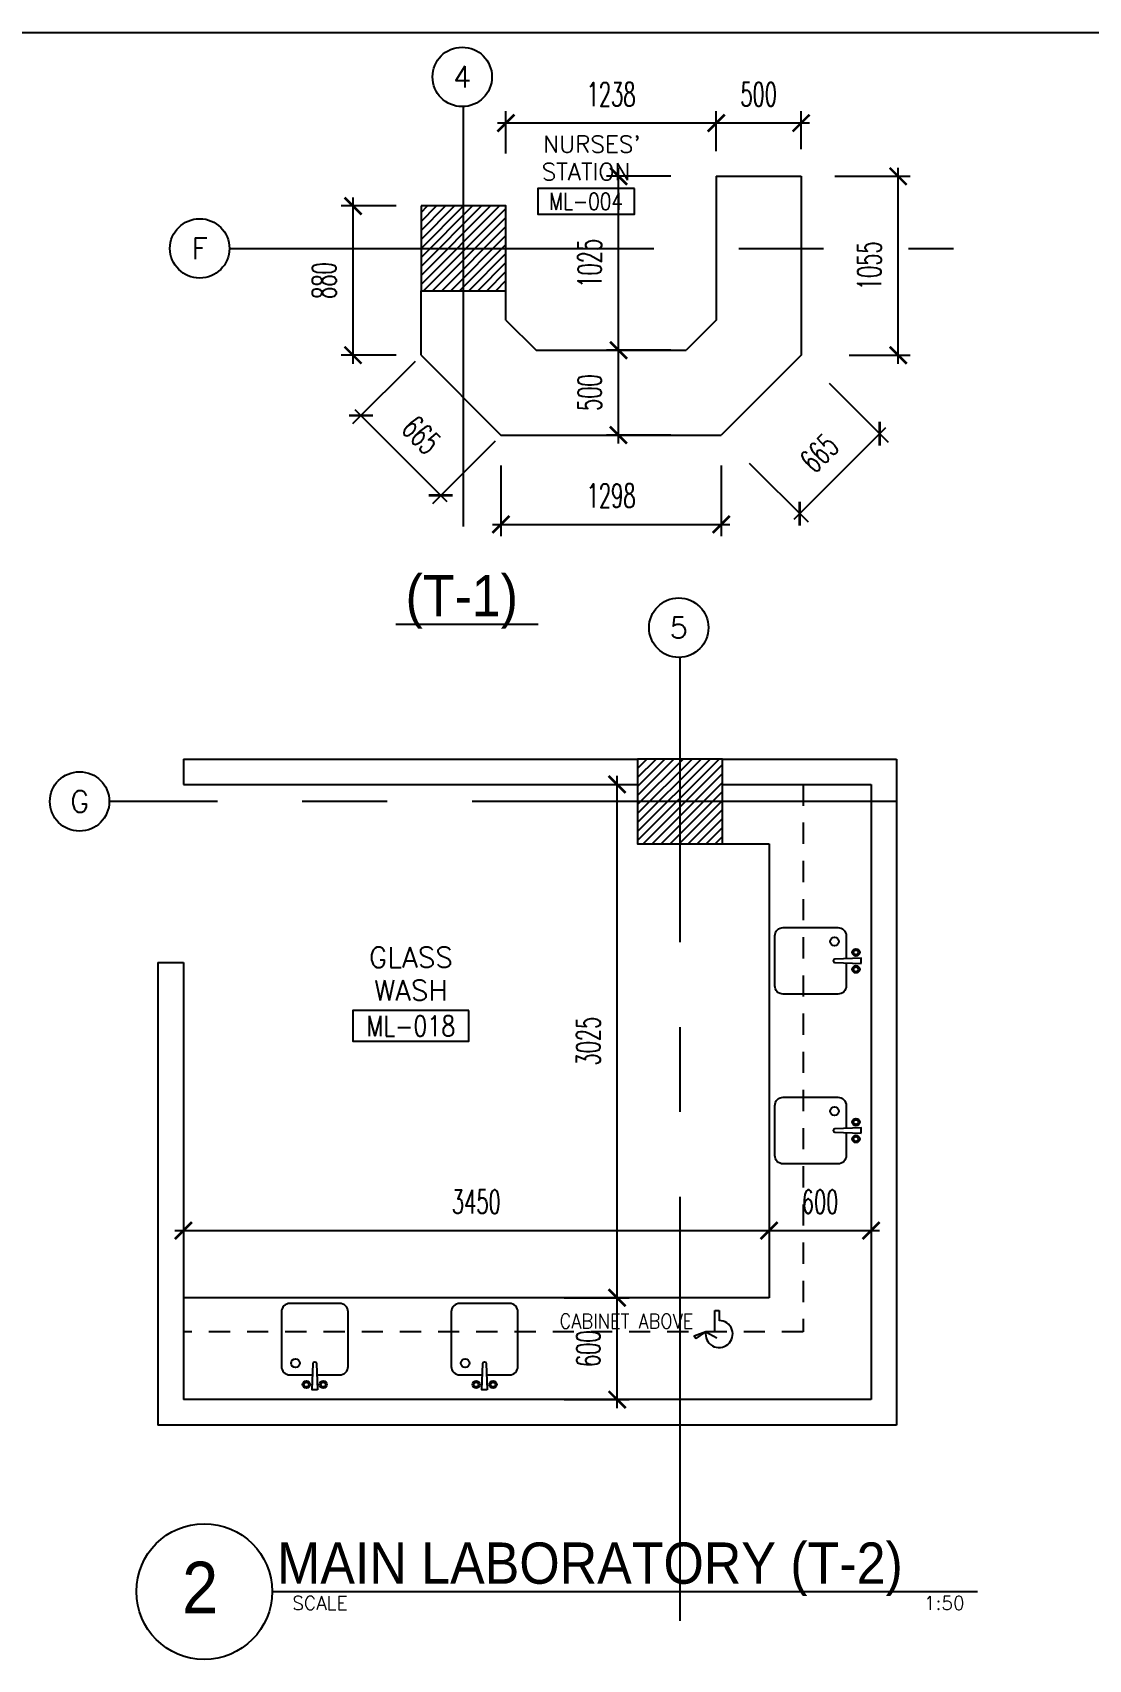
# Model space of a CAD drawing. Extents: x 417759.1 to 417809, y 43468.8 to 43507.6.
# Drawn here: x 417774.58 to 417780.79, y 43498.05 to 43507.63 of the extents above; entities that cross this region are included whole.
import ezdxf
from ezdxf.enums import TextEntityAlignment as Align

# ---------------------------------------------------------------- set-up
doc = ezdxf.new("R2010")
doc.units = 0
doc.header["$MEASUREMENT"] = 0
doc.header["$PDMODE"] = 3
doc.header["$PDSIZE"] = 0.1
doc.linetypes.add('CENTERX2', pattern=[4, 2.5, -0.5, 0.5, -0.5])
doc.linetypes.add('HIDDEN2', pattern=[0.1875, 0.125, -0.0625])
doc.layers.get('0').update_dxf_attribs({"linetype": 'CONTINUOUS'})
doc.layers.get('DEFPOINTS').update_dxf_attribs({"linetype": 'CONTINUOUS'})
for name, color, linetype in [('AX', 6, 'CONTINUOUS'), ('AX-CR', 2, 'CONTINUOUS'), ('AX-DIM', 4, 'CONTINUOUS'), ('AX-TXT', 4, 'CONTINUOUS'), ('AXES', 11, 'CENTERX2'), ('COL', 2, 'CONTINUOUS'), ('COUNTER', 2, 'CONTINUOUS'), ('Doted', 3, 'HIDDEN2'), ('HAT', 8, 'CONTINUOUS'), ('ME-FIX', 3, 'CONTINUOUS'), ('RM-BOX', 2, 'CONTINUOUS'), ('RM-NAME', 2, 'CONTINUOUS'), ('RM-NO', 2, 'CONTINUOUS'), ('TXT', 2, 'CONTINUOUS'), ('TXT1', 2, 'CONTINUOUS'), ('WALL', 6, 'CONTINUOUS')]:
    doc.layers.add(name, color=color, linetype=linetype)
doc.styles.add('ROMANS', font='ROMANS.shx', dxfattribs={"width": 0.6})
doc.styles.add('TTXT', font='swisse.ttf', dxfattribs={"width": 0.6})
doc.dimstyles.new('STANDARD in', dxfattribs={"dimtxt": 0.14, "dimasz": 0.1, "dimexe": 0.07, "dimexo": 0.05, "dimgap": 0.1, "dimtad": 1, "dimdec": 0, "dimlfac": 1000, "dimzin": 0, "dimdsep": 46, "dimtxsty": 'ROMANS', "dimblk": 'ARCHTICK', "dimcen": 0.05, "dimdle": 0.05, "dimclrd": 4, "dimclre": 4, "dimclrt": 2, "dimadec": 0, "dimazin": 0, "dimtfac": 1, "dimtdec": 0, "dimtmove": 2, "dimatfit": 3, "dimfxl": 0, "dimtolj": 1, "dimtzin": 0, "dimarcsym": 0})

# ---------------------------------------------------------------- blocks, each defined once
blk = doc.blocks.new('RM1')
at = {"layer": 'RM-BOX'}
blk.add_lwpolyline([(570, -200), (-570, -200), (-570, -500), (570, -500)], close=True, dxfattribs=at)
at = {"layer": 'RM-NAME', "style": 'ROMANS'}
for tag, p in [('ROOMNAME1', (0, 324)), ('ROOMNAME2', (0, 0))]:
    blk.add_attdef(tag, text='', height=200, dxfattribs=at).set_placement(p, align=Align.MIDDLE)
at = {"layer": 'RM-NO', "style": 'ROMANS', "width": 0.8}
blk.add_attdef('ROOMNO', text='', height=200, dxfattribs=at).set_placement((0, -350), align=Align.MIDDLE)
blk = doc.blocks.new('*X7')
at = {"color": 0}
for p, q in [((38539.2, 32281.3), (39018.9, 32761)), ((38539.2, 32334.4), (38965.9, 32761)), ((38539.2, 32387.4), (38912.8, 32761)), ((38539.2, 32440.4), (38859.8, 32761)), ((38539.2, 32493.5), (38806.8, 32761)), ((38539.2, 32546.5), (38753.7, 32761)), ((38539.2, 32599.5), (38700.7, 32761)), ((38539.2, 32652.6), (38647.7, 32761)), ((38539.2, 32705.6), (38594.6, 32761)), ((38539.2, 32758.6), (38541.6, 32761)), ((38571.9, 32261), (39039.2, 32728.3)), ((38625, 32261), (39039.2, 32675.3)), ((38678, 32261), (39039.2, 32622.2)), ((38731, 32261), (39039.2, 32569.2)), ((38784.1, 32261), (39039.2, 32516.2)), ((38837.1, 32261), (39039.2, 32463.1)), ((38890.1, 32261), (39039.2, 32410.1)), ((38943.2, 32261), (39039.2, 32357.1)), ((38996.2, 32261), (39039.2, 32304))]:
    blk.add_line(p, q, dxfattribs=at)
blk = doc.blocks.new('COL50')
at = {"layer": 'COL'}
blk.add_lwpolyline([(-250, 250), (-250, -250), (250, -250), (250, 250)], close=True, dxfattribs=at)
blk = doc.blocks.new('_ARCHTICK')
at = {"color": 0, "linetype": 'ByBlock', "const_width": 0.15}
blk.add_lwpolyline([(-0.5, -0.5), (0.5, 0.5)], dxfattribs=at)
blk = doc.blocks.new('*D47')
at = {"layer": 'AX-DIM', "color": 4, "lineweight": -2}
for p, q in [((417775.4643, 43500.8854), (417775.4643, 43500.5044)), ((417778.9143, 43500.8854), (417778.9143, 43500.5044)), ((417775.4143, 43500.5744), (417778.9643, 43500.5744))]:
    blk.add_line(p, q, dxfattribs=at)
at = {"layer": 'DEFPOINTS', "color": 0}
for p in [(417775.4643, 43500.9354), (417778.9143, 43500.9354), (417778.9143, 43500.5744)]:
    blk.add_point(p, dxfattribs=at)
at = {"layer": 'AX-DIM', "color": 4, "lineweight": -2, "xscale": 0.1, "yscale": 0.1, "zscale": 0.1, "rotation": 180}
blk.add_blockref('_ARCHTICK', (417775.4643, 43500.5744), dxfattribs=at)
at = {"layer": 'AX-DIM', "color": 4, "lineweight": -2, "xscale": 0.1, "yscale": 0.1, "zscale": 0.1}
blk.add_blockref('_ARCHTICK', (417778.9143, 43500.5744), dxfattribs=at)
at = {"layer": 'AX-DIM', "color": 2, "insert": (417777.1893, 43500.7444), "char_height": 0.14, "attachment_point": 5, "style": 'ROMANS'}
blk.add_mtext('\\A1;3450', dxfattribs=at)
blk = doc.blocks.new('*D48')
at = {"layer": 'AX-DIM', "color": 4, "lineweight": -2}
for p, q in [((417778.9143, 43500.8854), (417778.9143, 43500.5044)), ((417779.5143, 43500.8854), (417779.5143, 43500.5044)), ((417778.8643, 43500.5744), (417779.5643, 43500.5744))]:
    blk.add_line(p, q, dxfattribs=at)
at = {"layer": 'DEFPOINTS', "color": 0}
for p in [(417778.9143, 43500.9354), (417779.5143, 43500.9354), (417779.5143, 43500.5744)]:
    blk.add_point(p, dxfattribs=at)
at = {"layer": 'AX-DIM', "color": 4, "lineweight": -2, "xscale": 0.1, "yscale": 0.1, "zscale": 0.1, "rotation": 180}
blk.add_blockref('_ARCHTICK', (417778.9143, 43500.5744), dxfattribs=at)
at = {"layer": 'AX-DIM', "color": 4, "lineweight": -2, "xscale": 0.1, "yscale": 0.1, "zscale": 0.1}
blk.add_blockref('_ARCHTICK', (417779.5143, 43500.5744), dxfattribs=at)
at = {"layer": 'AX-DIM', "color": 2, "insert": (417779.2143, 43500.7444), "char_height": 0.14, "attachment_point": 5, "style": 'ROMANS'}
blk.add_mtext('\\A1;600', dxfattribs=at)
blk = doc.blocks.new('*D49')
at = {"layer": 'AX-DIM', "color": 4, "lineweight": -2}
for p, q in [((417778.0188, 43499.5285), (417778.0188, 43500.2285)), ((417777.7077, 43500.1785), (417778.0888, 43500.1785)), ((417777.7077, 43499.5785), (417778.0888, 43499.5785))]:
    blk.add_line(p, q, dxfattribs=at)
at = {"layer": 'DEFPOINTS', "color": 0}
for p in [(417777.6577, 43500.1785), (417778.0188, 43500.1785), (417777.6577, 43499.5785)]:
    blk.add_point(p, dxfattribs=at)
at = {"layer": 'AX-DIM', "color": 4, "lineweight": -2, "xscale": 0.1, "yscale": 0.1, "zscale": 0.1}
for p, rotation in [((417778.0188, 43500.1785), 90), ((417778.0188, 43499.5785), 270)]:
    blk.add_blockref('_ARCHTICK', p, dxfattribs=dict(at, rotation=rotation))
at = {"layer": 'AX-DIM', "color": 2, "insert": (417777.8488, 43499.8785), "char_height": 0.14, "attachment_point": 5, "rotation": 90, "style": 'ROMANS'}
blk.add_mtext('\\A1;600', dxfattribs=at)
blk = doc.blocks.new('*D50')
at = {"layer": 'AX-DIM', "color": 4, "lineweight": -2}
for p, q in [((417777.7077, 43503.2035), (417778.0888, 43503.2035)), ((417778.0188, 43500.1285), (417778.0188, 43503.2535)), ((417777.7077, 43500.1785), (417778.0888, 43500.1785))]:
    blk.add_line(p, q, dxfattribs=at)
at = {"layer": 'DEFPOINTS', "color": 0}
for p in [(417777.6577, 43503.2035), (417778.0188, 43503.2035), (417777.6577, 43500.1785)]:
    blk.add_point(p, dxfattribs=at)
at = {"layer": 'AX-DIM', "color": 4, "lineweight": -2, "xscale": 0.1, "yscale": 0.1, "zscale": 0.1}
for p, rotation in [((417778.0188, 43503.2035), 90), ((417778.0188, 43500.1785), 270)]:
    blk.add_blockref('_ARCHTICK', p, dxfattribs=dict(at, rotation=rotation))
at = {"layer": 'AX-DIM', "color": 2, "insert": (417777.8488, 43501.691), "char_height": 0.14, "attachment_point": 5, "rotation": 90, "style": 'ROMANS'}
blk.add_mtext('\\A1;3025', dxfattribs=at)
blk = doc.blocks.new('*X8')
at = {"color": 0}
for p, q in [((31339.2, 47938.6), (31801.7, 48401)), ((31339.2, 47991.6), (31748.6, 48401)), ((31339.2, 48044.6), (31695.6, 48401)), ((31339.2, 48097.7), (31642.6, 48401)), ((31339.2, 48150.7), (31589.5, 48401)), ((31339.2, 48203.7), (31536.5, 48401)), ((31339.2, 48256.8), (31483.5, 48401)), ((31339.2, 48309.8), (31430.4, 48401)), ((31339.2, 48362.8), (31377.4, 48401)), ((31354.7, 47901), (31839.2, 48385.5)), ((31407.7, 47901), (31839.2, 48332.5)), ((31460.8, 47901), (31839.2, 48279.5)), ((31513.8, 47901), (31839.2, 48226.4)), ((31566.8, 47901), (31839.2, 48173.4)), ((31619.9, 47901), (31839.2, 48120.4)), ((31672.9, 47901), (31839.2, 48067.3)), ((31725.9, 47901), (31839.2, 48014.3)), ((31779, 47901), (31839.2, 47961.3)), ((31832, 47901), (31839.2, 47908.2))]:
    blk.add_line(p, q, dxfattribs=at)
blk = doc.blocks.new('*D61')
at = {"layer": 'AX-DIM', "color": 4, "lineweight": -2}
for p, q in [((417777.3639, 43506.9226), (417777.3639, 43507.1711)), ((417778.6024, 43506.95), (417778.6024, 43507.1711)), ((417778.6524, 43507.1011), (417777.3139, 43507.1011))]:
    blk.add_line(p, q, dxfattribs=at)
at = {"layer": 'DEFPOINTS', "color": 0}
for p in [(417777.3639, 43507.1011), (417777.3639, 43506.8726), (417778.6024, 43506.9)]:
    blk.add_point(p, dxfattribs=at)
at = {"layer": 'AX-DIM', "color": 4, "lineweight": -2, "xscale": 0.1, "yscale": 0.1, "zscale": 0.1, "rotation": 180}
blk.add_blockref('_ARCHTICK', (417777.3639, 43507.1011), dxfattribs=at)
at = {"layer": 'AX-DIM', "color": 4, "lineweight": -2, "xscale": 0.1, "yscale": 0.1, "zscale": 0.1}
blk.add_blockref('_ARCHTICK', (417778.6024, 43507.1011), dxfattribs=at)
at = {"layer": 'AX-DIM', "color": 2, "insert": (417777.9831, 43507.2711), "char_height": 0.14, "attachment_point": 5, "style": 'ROMANS'}
blk.add_mtext('\\A1;1238', dxfattribs=at)
blk = doc.blocks.new('*D62')
at = {"layer": 'AX-DIM', "color": 4, "lineweight": -2}
for p, q in [((417778.6024, 43506.9364), (417778.6024, 43507.1711)), ((417779.1024, 43506.9475), (417779.1024, 43507.1711)), ((417779.1524, 43507.1011), (417778.5524, 43507.1011))]:
    blk.add_line(p, q, dxfattribs=at)
at = {"layer": 'DEFPOINTS', "color": 0}
for p in [(417778.6024, 43507.1011), (417778.6024, 43506.8864), (417779.1024, 43506.8975)]:
    blk.add_point(p, dxfattribs=at)
at = {"layer": 'AX-DIM', "color": 4, "lineweight": -2, "xscale": 0.1, "yscale": 0.1, "zscale": 0.1, "rotation": 180}
blk.add_blockref('_ARCHTICK', (417778.6024, 43507.1011), dxfattribs=at)
at = {"layer": 'AX-DIM', "color": 4, "lineweight": -2, "xscale": 0.1, "yscale": 0.1, "zscale": 0.1}
blk.add_blockref('_ARCHTICK', (417779.1024, 43507.1011), dxfattribs=at)
at = {"layer": 'AX-DIM', "color": 2, "insert": (417778.8524, 43507.2711), "char_height": 0.14, "attachment_point": 5, "style": 'ROMANS'}
blk.add_mtext('\\A1;500', dxfattribs=at)
blk = doc.blocks.new('*D63')
at = {"layer": 'AX-DIM', "color": 4, "lineweight": -2}
for p, q in [((417779.674, 43505.6831), (417779.674, 43506.8377)), ((417779.3003, 43506.7877), (417779.744, 43506.7877)), ((417779.3858, 43505.7331), (417779.744, 43505.7331))]:
    blk.add_line(p, q, dxfattribs=at)
at = {"layer": 'DEFPOINTS', "color": 0}
for p in [(417779.2503, 43506.7877), (417779.674, 43506.7877), (417779.3358, 43505.7331)]:
    blk.add_point(p, dxfattribs=at)
at = {"layer": 'AX-DIM', "color": 4, "lineweight": -2, "xscale": 0.1, "yscale": 0.1, "zscale": 0.1}
for p, rotation in [((417779.674, 43506.7877), 90), ((417779.674, 43505.7331), 270)]:
    blk.add_blockref('_ARCHTICK', p, dxfattribs=dict(at, rotation=rotation))
at = {"layer": 'AX-DIM', "color": 2, "insert": (417779.504, 43506.2604), "char_height": 0.14, "attachment_point": 5, "rotation": 90, "style": 'ROMANS'}
blk.add_mtext('\\A1;1055', dxfattribs=at)
blk = doc.blocks.new('*D64')
at = {"layer": 'AX-DIM', "color": 4, "lineweight": -2}
for p, q in [((417779.267, 43505.5684), (417779.6145, 43505.2209)), ((417779.6003, 43505.3058), (417779.0592, 43504.7647)), ((417778.7966, 43505.098), (417779.1441, 43504.7505))]:
    blk.add_line(p, q, dxfattribs=at)
at = {"layer": 'DEFPOINTS', "color": 0}
for p in [(417779.2316, 43505.6038), (417778.7612, 43505.1334), (417779.0946, 43504.8)]:
    blk.add_point(p, dxfattribs=at)
at = {"layer": 'AX-DIM', "color": 4, "lineweight": -2, "xscale": 0.1, "yscale": 0.1, "zscale": 0.1}
for p, rotation in [((417779.565, 43505.2704), 44.99999999822757), ((417779.0946, 43504.8), 224.9999999982275)]:
    blk.add_blockref('_ARCHTICK', p, dxfattribs=dict(at, rotation=rotation))
at = {"layer": 'AX-DIM', "color": 2, "insert": (417779.2096, 43505.1555), "char_height": 0.14, "attachment_point": 5, "rotation": 45, "style": 'ROMANS'}
blk.add_mtext('\\A1;665', dxfattribs=at)
blk = doc.blocks.new('*D65')
at = {"layer": 'AX-DIM', "color": 4, "lineweight": -2}
for p, q in [((417777.3343, 43505.0838), (417777.3343, 43504.6659)), ((417778.632, 43505.0838), (417778.632, 43504.6659)), ((417777.2843, 43504.7359), (417778.682, 43504.7359))]:
    blk.add_line(p, q, dxfattribs=at)
at = {"layer": 'DEFPOINTS', "color": 0}
for p in [(417777.3343, 43505.1338), (417778.632, 43505.1338), (417778.632, 43504.7359)]:
    blk.add_point(p, dxfattribs=at)
at = {"layer": 'AX-DIM', "color": 4, "lineweight": -2, "xscale": 0.1, "yscale": 0.1, "zscale": 0.1, "rotation": 180}
blk.add_blockref('_ARCHTICK', (417777.3343, 43504.7359), dxfattribs=at)
at = {"layer": 'AX-DIM', "color": 4, "lineweight": -2, "xscale": 0.1, "yscale": 0.1, "zscale": 0.1}
blk.add_blockref('_ARCHTICK', (417778.632, 43504.7359), dxfattribs=at)
at = {"layer": 'AX-DIM', "color": 2, "insert": (417777.9831, 43504.9059), "char_height": 0.14, "attachment_point": 5, "style": 'ROMANS'}
blk.add_mtext('\\A1;1298', dxfattribs=at)
blk = doc.blocks.new('*D66')
at = {"layer": 'AX-DIM', "color": 4, "lineweight": -2}
for p, q in [((417776.8293, 43505.6969), (417776.4606, 43505.3281)), ((417776.4747, 43505.413), (417777.0158, 43504.8719)), ((417777.2997, 43505.2265), (417776.931, 43504.8578))]:
    blk.add_line(p, q, dxfattribs=at)
at = {"layer": 'DEFPOINTS', "color": 0}
for p in [(417776.8647, 43505.7323), (417777.3351, 43505.2619), (417776.9804, 43504.9072)]:
    blk.add_point(p, dxfattribs=at)
at = {"layer": 'AX-DIM', "color": 4, "lineweight": -2, "xscale": 0.1, "yscale": 0.1, "zscale": 0.1}
for p, rotation in [((417776.5101, 43505.3776), 135.0000000017725), ((417776.9804, 43504.9072), 315.0000000017724)]:
    blk.add_blockref('_ARCHTICK', p, dxfattribs=dict(at, rotation=rotation))
at = {"layer": 'AX-DIM', "color": 2, "insert": (417776.8655, 43505.2627), "char_height": 0.14, "attachment_point": 5, "rotation": 315, "style": 'ROMANS'}
blk.add_mtext('\\A1;665', dxfattribs=at)
blk = doc.blocks.new('*D67')
at = {"layer": 'AX-DIM', "color": 4, "lineweight": -2}
for p, q in [((417776.4635, 43505.6831), (417776.4635, 43506.6627)), ((417776.7173, 43506.6127), (417776.3935, 43506.6127)), ((417776.7173, 43505.7331), (417776.3935, 43505.7331))]:
    blk.add_line(p, q, dxfattribs=at)
at = {"layer": 'DEFPOINTS', "color": 0}
for p in [(417776.4635, 43506.6127), (417776.7673, 43506.6127), (417776.7673, 43505.7331)]:
    blk.add_point(p, dxfattribs=at)
at = {"layer": 'AX-DIM', "color": 4, "lineweight": -2, "xscale": 0.1, "yscale": 0.1, "zscale": 0.1}
for p, rotation in [((417776.4635, 43506.6127), 90), ((417776.4635, 43505.7331), 270)]:
    blk.add_blockref('_ARCHTICK', p, dxfattribs=dict(at, rotation=rotation))
at = {"layer": 'AX-DIM', "color": 2, "insert": (417776.2935, 43506.1729), "char_height": 0.14, "attachment_point": 5, "rotation": 90, "style": 'ROMANS'}
blk.add_mtext('\\A1;880', dxfattribs=at)
blk = doc.blocks.new('*D68')
at = {"layer": 'AX-DIM', "color": 4, "lineweight": -2}
for p, q in [((417778.3352, 43505.7627), (417777.957, 43505.7627)), ((417778.027, 43505.2127), (417778.027, 43505.8127)), ((417778.3352, 43505.2627), (417777.957, 43505.2627))]:
    blk.add_line(p, q, dxfattribs=at)
at = {"layer": 'DEFPOINTS', "color": 0}
for p in [(417778.027, 43505.7627), (417778.3852, 43505.7627), (417778.3852, 43505.2627)]:
    blk.add_point(p, dxfattribs=at)
at = {"layer": 'AX-DIM', "color": 4, "lineweight": -2, "xscale": 0.1, "yscale": 0.1, "zscale": 0.1}
for p, rotation in [((417778.027, 43505.7627), 90), ((417778.027, 43505.2627), 270)]:
    blk.add_blockref('_ARCHTICK', p, dxfattribs=dict(at, rotation=rotation))
at = {"layer": 'AX-DIM', "color": 2, "insert": (417777.857, 43505.5127), "char_height": 0.14, "attachment_point": 5, "rotation": 90, "style": 'ROMANS'}
blk.add_mtext('\\A1;500', dxfattribs=at)
blk = doc.blocks.new('*D69')
at = {"layer": 'AX-DIM', "color": 4, "lineweight": -2}
for p, q in [((417778.027, 43505.7127), (417778.027, 43506.8377)), ((417778.3352, 43506.7877), (417777.957, 43506.7877)), ((417778.3352, 43505.7627), (417777.957, 43505.7627))]:
    blk.add_line(p, q, dxfattribs=at)
at = {"layer": 'DEFPOINTS', "color": 0}
for p in [(417778.027, 43506.7877), (417778.3852, 43506.7877), (417778.3852, 43505.7627)]:
    blk.add_point(p, dxfattribs=at)
at = {"layer": 'AX-DIM', "color": 4, "lineweight": -2, "xscale": 0.1, "yscale": 0.1, "zscale": 0.1}
for p, rotation in [((417778.027, 43506.7877), 90), ((417778.027, 43505.7627), 270)]:
    blk.add_blockref('_ARCHTICK', p, dxfattribs=dict(at, rotation=rotation))
at = {"layer": 'AX-DIM', "color": 2, "insert": (417777.857, 43506.2752), "char_height": 0.14, "attachment_point": 5, "rotation": 90, "style": 'ROMANS'}
blk.add_mtext('\\A1;1025', dxfattribs=at)
blk = doc.blocks.new('AXU')
at = {"layer": 'AX-CR'}
blk.add_circle((0, 350), 350, dxfattribs=at)
at = {"layer": 'AX-TXT', "style": 'ROMANS'}
blk.add_attdef('AX', text='', height=250, dxfattribs=at).set_placement((0, 350), align=Align.MIDDLE)

msp = doc.modelspace()

# ---------------------------------------------------------------- linework, layer by layer
at = {"layer": 'AX-DIM'}
msp.add_line((417759.0538, 43507.6348), (417809.0021, 43507.6348), dxfattribs=at)
at = {"layer": 'AXES'}
for p, q in [((417777.1139, 43504.7238), (417777.1139, 43507.1982)), ((417775.7352, 43506.3627), (417780.0003, 43506.3627)), ((417778.3893, 43498.2737), (417778.3893, 43503.9528)), ((417779.6643, 43503.1035), (417775.0277, 43503.1035))]:
    msp.add_line(p, q, dxfattribs=at)
at = {"layer": 'COUNTER'}
for p, q in [((417778.6024, 43506.7877), (417779.1024, 43506.7877)), ((417778.6024, 43506.7877), (417778.6024, 43505.9402)), ((417779.1024, 43506.7877), (417779.1024, 43505.7331)), ((417776.8639, 43505.7331), (417776.8639, 43506.1127)), ((417777.3639, 43505.9402), (417777.3639, 43506.1127)), ((417777.3639, 43505.9402), (417777.5414, 43505.7627)), ((417778.6024, 43505.9402), (417778.4248, 43505.7627)), ((417777.5414, 43505.7627), (417778.4248, 43505.7627)), ((417776.8639, 43505.7331), (417777.3343, 43505.2627)), ((417779.1024, 43505.7331), (417778.632, 43505.2627)), ((417777.3343, 43505.2627), (417778.632, 43505.2627)), ((417778.6393, 43502.8535), (417778.9143, 43502.8535)), ((417778.9143, 43502.8535), (417778.9143, 43500.1785)), ((417778.9143, 43500.1785), (417775.4643, 43500.1785))]:
    msp.add_line(p, q, dxfattribs=at)
at = {"layer": 'Doted'}
for p, q in [((417779.1143, 43503.2035), (417779.1143, 43499.9785)), ((417779.1143, 43499.9785), (417775.4643, 43499.9785))]:
    msp.add_line(p, q, dxfattribs=at)
at = {"layer": 'Doted', "linetype": 'ByBlock'}
for p, q in [((417778.5935, 43499.9785), (417778.5935, 43500.1032)), ((417778.5935, 43500.1032), (417778.6199, 43500.1032)), ((417778.6199, 43500.1032), (417778.6199, 43500.0435))]:
    msp.add_line(p, q, dxfattribs=at)
msp.add_arc((417778.6199, 43499.9647), 0.0798, 170.0107, 90, dxfattribs=at)
at = {"layer": 'ME-FIX'}
for points in [[(417779.3686, 43502.1515), (417779.3686, 43502.0176, -0.414214), (417779.3188, 43501.9678), (417778.9977, 43501.9678, -0.414214), (417778.9478, 43502.0176), (417778.9478, 43502.3106, -0.414214), (417778.9977, 43502.3604), (417779.3188, 43502.3604, -0.414214), (417779.3686, 43502.3106), (417779.3686, 43502.1767)], [(417779.3686, 43501.1515), (417779.3686, 43501.0176, -0.414214), (417779.3188, 43500.9678), (417778.9977, 43500.9678, -0.414214), (417778.9478, 43501.0176), (417778.9478, 43501.3106, -0.414214), (417778.9977, 43501.3604), (417779.3188, 43501.3604, -0.414214), (417779.3686, 43501.3106), (417779.3686, 43501.1767)], [(417776.2507, 43499.7242), (417776.3846, 43499.7242, 0.414214), (417776.4344, 43499.774), (417776.4344, 43500.0951, 0.414214), (417776.3846, 43500.145), (417776.0916, 43500.145, 0.414214), (417776.0418, 43500.0951), (417776.0418, 43499.774, 0.414214), (417776.0916, 43499.7242), (417776.2255, 43499.7242)], [(417777.2507, 43499.7242), (417777.3846, 43499.7242, 0.414214), (417777.4344, 43499.774), (417777.4344, 43500.0951, 0.414214), (417777.3846, 43500.145), (417777.0916, 43500.145, 0.414214), (417777.0418, 43500.0951), (417777.0418, 43499.774, 0.414214), (417777.0916, 43499.7242), (417777.2255, 43499.7242)]]:
    msp.add_lwpolyline(points, format="xyb", dxfattribs=at)
for points in [[(417779.4568, 43502.1481), (417779.4568, 43502.1801), (417779.3016, 43502.1741, 1), (417779.3016, 43502.1541)], [(417779.4568, 43501.1481), (417779.4568, 43501.1801), (417779.3016, 43501.1741, 1), (417779.3016, 43501.1541)], [(417776.2541, 43499.636), (417776.2221, 43499.636), (417776.2281, 43499.7912, -1), (417776.2481, 43499.7912)], [(417777.2541, 43499.636), (417777.2221, 43499.636), (417777.2281, 43499.7912, -1), (417777.2481, 43499.7912)]]:
    msp.add_lwpolyline(points, format="xyb", close=True, dxfattribs=at)
for centre, radius in [((417779.2992, 43502.2786), 0.0255), ((417779.4257, 43502.2139), 0.0217), ((417779.4257, 43502.2139), 0.014), ((417779.4257, 43502.1143), 0.0217), ((417779.4257, 43502.1143), 0.014), ((417779.2992, 43501.2786), 0.0255), ((417779.4257, 43501.2139), 0.0217), ((417779.4257, 43501.2139), 0.014), ((417779.4257, 43501.1143), 0.0217), ((417779.4257, 43501.1143), 0.014), ((417776.1236, 43499.7936), 0.0255), ((417777.1236, 43499.7936), 0.0255), ((417776.1883, 43499.6671), 0.0217), ((417776.1883, 43499.6671), 0.014), ((417776.2879, 43499.6671), 0.0217), ((417776.2879, 43499.6671), 0.014), ((417777.1883, 43499.6671), 0.0217), ((417777.1883, 43499.6671), 0.014), ((417777.2879, 43499.6671), 0.0217), ((417777.2879, 43499.6671), 0.014)]:
    msp.add_circle(centre, radius, dxfattribs=at)
at = {"layer": 'TXT', "color": 6}
for p, q in [((417776.7152, 43504.1487), (417777.553, 43504.1487)), ((417775.9871, 43498.447), (417780.1405, 43498.447))]:
    msp.add_line(p, q, dxfattribs=at)
msp.add_circle((417775.5871, 43498.447), 0.4, dxfattribs=at)
at = {"layer": 'WALL', "color": 6}
for p, q in [((417775.4643, 43503.3535), (417778.1393, 43503.3535)), ((417775.4643, 43503.3535), (417775.4643, 43503.2035)), ((417778.6393, 43503.3535), (417779.6643, 43503.3535)), ((417779.6643, 43503.3535), (417779.6643, 43499.4285)), ((417775.4643, 43503.2035), (417778.1393, 43503.2035)), ((417778.6393, 43503.2035), (417779.5143, 43503.2035)), ((417779.5143, 43503.2035), (417779.5143, 43499.5785)), ((417775.3143, 43502.1535), (417775.3143, 43499.4285)), ((417775.3143, 43502.1535), (417775.4643, 43502.1535)), ((417775.4643, 43502.1535), (417775.4643, 43499.5785)), ((417778.5413, 43499.9785), (417778.6054, 43499.9424)), ((417779.5143, 43499.5785), (417775.4643, 43499.5785)), ((417779.6643, 43499.4285), (417775.3143, 43499.4285))]:
    msp.add_line(p, q, dxfattribs=at)
msp.add_lwpolyline([(417778.4848, 43499.9379), (417778.5413, 43499.9785), (417778.4725, 43499.9521)], close=True, dxfattribs=at)

# ---------------------------------------------------------------- block references
at = {"layer": 'AX', "xscale": 0.0005000000237487257, "yscale": 0.0004999999946448952, "zscale": 0.0005}
for p, values in [((417777.1065, 43507.1983), {'AX': '4'}), ((417775.5602, 43506.1877), {'AX': 'F'}), ((417778.3819, 43503.9526), {'AX': '5'}), ((417774.8527, 43502.9285), {'AX': 'G'})]:
    msp.add_blockref('AXU', p, dxfattribs=at).add_auto_attribs(values)
at = {"layer": 'COL', "xscale": 0.001000000047497451, "yscale": 0.0009999999892897904, "zscale": 0.001}
for p in [(417777.1139, 43506.3627), (417778.3893, 43503.1035)]:
    msp.add_blockref('COL50', p, dxfattribs=at)
at = {"layer": 'HAT'}
for p, xscale, yscale, zscale, values in [((417777.836, 43506.8149), 0.0005000000237487257, 0.0004999999946448952, 0.0005, {'ROOMNO': 'ML-004', 'ROOMNAME2': 'STATION', 'ROOMNAME1': " NURSES'"}), ((417776.8039, 43501.9905), 0.0006000000284984708, 0.0005999999935738743, 0.0006, {'ROOMNO': 'ML-018', 'ROOMNAME2': 'WASH', 'ROOMNAME1': 'GLASS'})]:
    msp.add_blockref('RM1', p, dxfattribs=dict(at, xscale=xscale, yscale=yscale, zscale=zscale)).add_auto_attribs(values)
at = {"layer": 'HAT', "xscale": 0.001000000047497451, "yscale": 0.0009999999892897904, "zscale": 0.001}
for name, p in [('*X8', (417745.5246, 43458.2117)), ('*X7', (417739.6001, 43470.5925))]:
    msp.add_blockref(name, p, dxfattribs=at)

# ---------------------------------------------------------------- texts
at = {"layer": 'RM-NAME', "style": 'ROMANS', "width": 1}
for tag, p in [('SCALE', (417776.2683, 43498.3794)), ('1:50', (417779.9458, 43498.3794))]:
    msp.add_attdef(tag, text='', height=0.08, dxfattribs=at).set_placement(p, align=Align.MIDDLE)
at = {"layer": 'TXT1', "color": 6, "style": 'TTXT', "width": 0.9}
for s, height, p in [(' (T-1)', 0.24314, (417776.6878, 43504.195)), ('MAIN LABORATORY (T-2)', 0.243141, (417776.016, 43498.4933)), ('2', 0.3039, (417775.4567, 43498.3191))]:
    msp.add_text(s, height=height, dxfattribs=at).set_placement(p)
at = {"layer": 'TXT1', "style": 'ROMANS', "width": 0.9}
msp.add_text('CABINET ABOVE', height=0.0855, dxfattribs=at).set_placement((417777.6796, 43499.9981))

# ---------------------------------------------------------------- dimensions: what is measured, and where the dimension line sits
at = {"layer": 'AX-DIM'}
for base, p1, p2, angle, picture, middle in [((417777.36386, 43507.10113), (417778.60235, 43506.90004), (417777.36386, 43506.87257), 180, '*D61', (417777.9831, 43507.27113)), ((417778.6024, 43507.1011), (417779.1024, 43506.8975), (417778.6024, 43506.8864), 180, '*D62', (417778.8524, 43507.2711)), ((417778.027, 43506.7877), (417778.3852, 43505.7627), (417778.3852, 43506.7877), 90, '*D69', (417777.857, 43506.2752)), ((417779.674, 43506.7877), (417779.3358, 43505.7331), (417779.2503, 43506.7877), 90, '*D63', (417779.504, 43506.2604)), ((417776.4635, 43506.6127), (417776.7673, 43505.7331), (417776.7673, 43506.6127), 90, '*D67', (417776.2935, 43506.1729)), ((417778.027, 43505.7627), (417778.3852, 43505.2627), (417778.3852, 43505.7627), 90, '*D68', (417777.857, 43505.5127)), ((417778.0188, 43503.2035), (417777.6577, 43500.1785), (417777.6577, 43503.2035), 90, '*D50', (417777.8488, 43501.691)), ((417778.0188, 43500.1785), (417777.6577, 43499.5785), (417777.6577, 43500.1785), 90, '*D49', (417777.8488, 43499.8785))]:
    dim = msp.add_linear_dim(base=base, p1=p1, p2=p2, angle=angle, dimstyle='STANDARD in', dxfattribs=at)
    dim.commit()
    dim.dimension.update_dxf_attribs({"geometry": picture, "text_midpoint": middle})
for p1, p2, distance, picture, middle in [((417776.8647, 43505.7323), (417777.3351, 43505.2619), -0.5015, '*D66', (417776.8655, 43505.2627)), ((417779.2316, 43505.6038), (417778.7612, 43505.1334), 0.4714, '*D64', (417779.2096, 43505.1555))]:
    dim = msp.add_aligned_dim(p1=p1, p2=p2, distance=distance, dimstyle='STANDARD in', dxfattribs=at)
    dim.commit()
    dim.dimension.update_dxf_attribs({"geometry": picture, "text_midpoint": middle})
for base, p1, p2, picture, middle in [((417778.632, 43504.7359), (417777.3343, 43505.1338), (417778.632, 43505.1338), '*D65', (417777.9831, 43504.9059)), ((417778.9143, 43500.5744), (417775.4643, 43500.9354), (417778.9143, 43500.9354), '*D47', (417777.1893, 43500.7444)), ((417779.5143, 43500.5744), (417778.9143, 43500.9354), (417779.5143, 43500.9354), '*D48', (417779.2143, 43500.7444))]:
    dim = msp.add_linear_dim(base=base, p1=p1, p2=p2, dimstyle='STANDARD in', dxfattribs=at)
    dim.commit()
    dim.dimension.update_dxf_attribs({"geometry": picture, "text_midpoint": middle})

doc.saveas('drawing.dxf')
